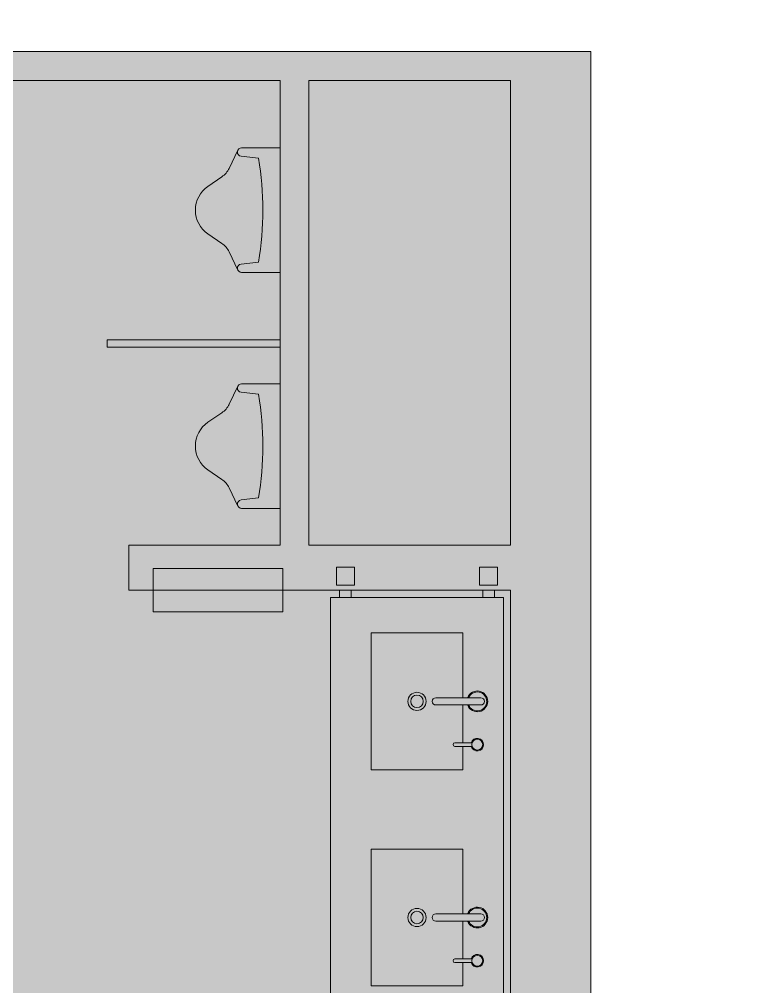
# Model space of a CAD drawing. Header units: inches. Extents: x 1 to 4591, y -953 to 1388.
# Drawn here: x 3492 to 3594.1, y -65.4 to 68.9 of the extents above; entities that cross this region are included whole.
import ezdxf

# ---------------------------------------------------------------- set-up
doc = ezdxf.new("R2010")
doc.units = ezdxf.units.IN
doc.header["$MEASUREMENT"] = 0
for name, color, linetype, lineweight in [('4th Floor Revit Background_dwg', 8, 'Continuous', 9), ('A-DETL-GENF', 92, 'Continuous', 9), ('A-EXIST-CORE', 7, 'Continuous', 9), ('A-FLOR-TOIL-ACCS', 7, 'Continuous', 9), ('A-FLOR-TPTN', 7, 'Continuous', 9), ('A-FLOR-WDWK', 7, 'Continuous', 9), ('P-FIXT', 7, 'Continuous', 9)]:
    doc.layers.add(name, color=color, linetype=linetype, lineweight=lineweight)

# ---------------------------------------------------------------- blocks, each defined once
blk = doc.blocks.new('4th Floor Revit Background_dwg_8309_BB$0$urinal-2868500-4th Floor New Construction - Tel_Data_Elec Plan')
at = {"layer": 'P-FIXT'}
for p, q in [((-7.08, 5.8), (-5.86, 8.32)), ((-3.02, 7.2), (-5.41, 7.48)), ((-10.02, 3.3), (-8.09, 4.62)), ((-10.02, -3.3), (-8.09, -4.62)), ((-7.08, -5.8), (-5.86, -8.32)), ((-3.02, -7.2), (-5.41, -7.48))]:
    blk.add_line(p, q, dxfattribs=at)
at = {"layer": 'P-FIXT', "flags": 128}
blk.add_lwpolyline([(-5.34, -8.65), (0, -8.65), (0, 8.65), (-5.34, 8.65)], dxfattribs=at)
at = {"layer": 'P-FIXT'}
for centre, radius, start, end in [((-5.34, 8.06), 0.585, 89.7814, 263.264), ((-44.1, 0), 41.71, 350.0609, 9.9391), ((-9.78, 7.1), 3, 304.3846, 334.2589), ((-7.76, 0), 4, 124.3864, 235.6128), ((-9.78, -7.1), 3, 25.7411, 55.6154), ((-5.34, -8.06), 0.585, 96.736, 270.2186)]:
    blk.add_arc(centre, radius, start, end, dxfattribs=at)
blk = doc.blocks.new('4th Floor Revit Background_dwg-1506688-4th Floor New Construction - Tel_Data_Elec Plan')
at = {"layer": 'A-EXIST-CORE'}
blk.add_line((2023.85, 905.39), (1553.83, 905.39), dxfattribs=at)
at = {"layer": 'A-EXIST-CORE', "flags": 128}
for points in [[(1845.1, 753.02), (1845.1, 901.39), (1980.73, 901.39), (1980.73, 836.89), (1959.73, 836.89), (1959.73, 830.64), (2012.73, 830.64), (2012.73, 739.77)], [(2023.85, 678.27), (2023.85, 905.39)]]:
    blk.add_lwpolyline(points, dxfattribs=at)
blk.add_lwpolyline([(2012.73, 901.39), (1984.73, 901.39), (1984.73, 836.89), (2012.73, 836.89)], close=True, dxfattribs=at)
at = {"layer": 'A-FLOR-TOIL-ACCS'}
for p, q in [((2004.98, 809.46), (2007.4, 809.46)), ((2004.98, 808.96), (2007.4, 808.96)), ((2004.98, 779.46), (2007.4, 779.46)), ((2004.98, 778.96), (2007.4, 778.96))]:
    blk.add_line(p, q, dxfattribs=at)
at = {"layer": 'A-FLOR-TOIL-ACCS', "flags": 128}
blk.add_lwpolyline([(1963.13, 833.64), (1981.13, 833.64), (1981.13, 827.64), (1963.13, 827.64)], close=True, dxfattribs=at)
at = {"layer": 'A-FLOR-TOIL-ACCS'}
for centre in [(2008.1, 809.21), (2008.1, 779.21)]:
    blk.add_circle(centre, 0.75, dxfattribs=at)
for centre, radius, start, end in [((2008.1, 809.21), 0.875, 196.6015, 163.3985), ((2004.98, 809.21), 0.25, 90, 270), ((2008.1, 779.21), 0.875, 196.6015, 163.3985), ((2004.98, 779.21), 0.25, 90, 270)]:
    blk.add_arc(centre, radius, start, end, dxfattribs=at)
at = {"layer": 'A-FLOR-TPTN', "flags": 128}
blk.add_lwpolyline([(1980.73, 865.39), (1956.73, 865.39), (1956.73, 864.39), (1980.73, 864.39)], dxfattribs=at)
at = {"layer": 'A-FLOR-WDWK'}
for p, q in [((1987.73, 830.58), (1987.73, 830.64)), ((1988.98, 829.64), (1988.98, 830.64)), ((1990.6, 829.64), (1990.6, 830.64)), ((2008.85, 829.64), (2008.85, 830.64)), ((2010.48, 829.64), (2010.48, 830.64))]:
    blk.add_line(p, q, dxfattribs=at)
at = {"layer": 'A-FLOR-WDWK', "flags": 128}
for points in [[(1988.54, 831.33), (1988.54, 833.83), (1991.04, 833.83), (1991.04, 831.33)], [(2008.42, 831.33), (2008.42, 833.83), (2010.92, 833.83), (2010.92, 831.33)], [(1987.73, 829.64), (2011.73, 829.64), (2011.73, 740.77), (1987.73, 740.77)]]:
    blk.add_lwpolyline(points, close=True, dxfattribs=at)
blk.add_lwpolyline([(2006.1, 815.71), (2006.1, 824.71), (1993.35, 824.71), (1993.35, 805.71), (2006.1, 805.71), (2006.1, 808.96)], dxfattribs=at)
at = {"layer": 'P-FIXT'}
for p, q in [((2008.6, 815.71), (2002.35, 815.71)), ((2008.6, 814.71), (2002.35, 814.71)), ((2006.1, 809.46), (2006.1, 814.71)), ((2008.6, 785.71), (2002.35, 785.71)), ((2008.6, 784.71), (2002.35, 784.71)), ((2006.1, 779.46), (2006.1, 784.71))]:
    blk.add_line(p, q, dxfattribs=at)
at = {"layer": 'P-FIXT', "flags": 128}
blk.add_lwpolyline([(2006.1, 785.71), (2006.1, 794.71), (1993.35, 794.71), (1993.35, 775.71), (2006.1, 775.71), (2006.1, 778.96)], dxfattribs=at)
at = {"layer": 'P-FIXT'}
for centre, radius in [((1999.73, 815.21), 1.26), ((1999.73, 815.21), 0.862), ((1999.73, 785.21), 1.26), ((1999.73, 785.21), 0.862)]:
    blk.add_circle(centre, radius, dxfattribs=at)
for centre, radius, start, end in [((2008.1, 815.21), 1.44, 202.3927, 157.6073), ((2008.1, 815.21), 1.31, 202.3927, 157.6073), ((2002.35, 815.21), 0.5, 90, 270), ((2008.6, 815.21), 0.5, 270, 90), ((2002.35, 785.21), 0.5, 90, 270), ((2008.1, 785.21), 1.44, 202.3927, 157.6073), ((2008.1, 785.21), 1.31, 202.3927, 157.6073), ((2008.6, 785.21), 0.5, 270, 90)]:
    blk.add_arc(centre, radius, start, end, dxfattribs=at)
for p in [(1980.73, 883.39), (1980.73, 850.64)]:
    blk.add_blockref('4th Floor Revit Background_dwg_8309_BB$0$urinal-2868500-4th Floor New Construction - Tel_Data_Elec Plan', p)

msp = doc.modelspace()

# ---------------------------------------------------------------- hatches: boundary and pattern name
at = {"layer": 'A-DETL-GENF'}
h = msp.add_hatch(color=9, dxfattribs=at)
h.paths.add_polyline_path([(3097.3, -162.72), (3245.2, -162.72), (3245.2, -147.94), (3456.83, -147.94), (3456.83, -162.72), (3571.34, -162.72), (3571.34, 64.4), (3097.3, 64.4), (3097.3, 24.53), (3106.79, 24.53), (3106.79, -19.47), (3097.3, -19.47), (3097.3, -77.47), (3106.79, -77.47), (3106.79, -121.47), (3097.3, -121.47), (3097.3, -158.22)], flags=0)
h.paths.add_polyline_path([(4231.23, -162.72), (4231.23, 68.31), (3945.23, 68.31), (3945.23, -162.72), (4221.97, -162.72)], flags=0)
h.paths.add_polyline_path([(2867.81, -160.85), (2965.29, -160.85), (2965.29, -120.86), (2955.79, -120.86), (2955.79, -76.86), (2965.79, -76.86), (2965.79, -18.86), (2955.79, -18.86), (2955.79, 25.14), (2965.29, 25.14), (2965.29, 62.36), (2881.54, 62.36), (2799.66, 144.24), (2742.19, 144.24), (2742.19, 18.14), (2705.21, 18.14), (2705.21, -160.85), (2863.81, -160.85)], flags=0)
h.paths.add_polyline_path([(2221.81, 330.78), (2221.81, 334.78), (2380.8, 334.78), (2494.98, 448.96), (2385.16, 558.75), (2314.52, 558.75), (2314.52, 773.5), (2198.58, 773.5), (2198.58, 330.78)], flags=0)

# ---------------------------------------------------------------- block references
at = {"layer": '4th Floor Revit Background_dwg', "color": 7}
msp.add_blockref('4th Floor Revit Background_dwg-1506688-4th Floor New Construction - Tel_Data_Elec Plan', (1547.47, -840.99), dxfattribs=at)

doc.saveas('drawing.dxf')
